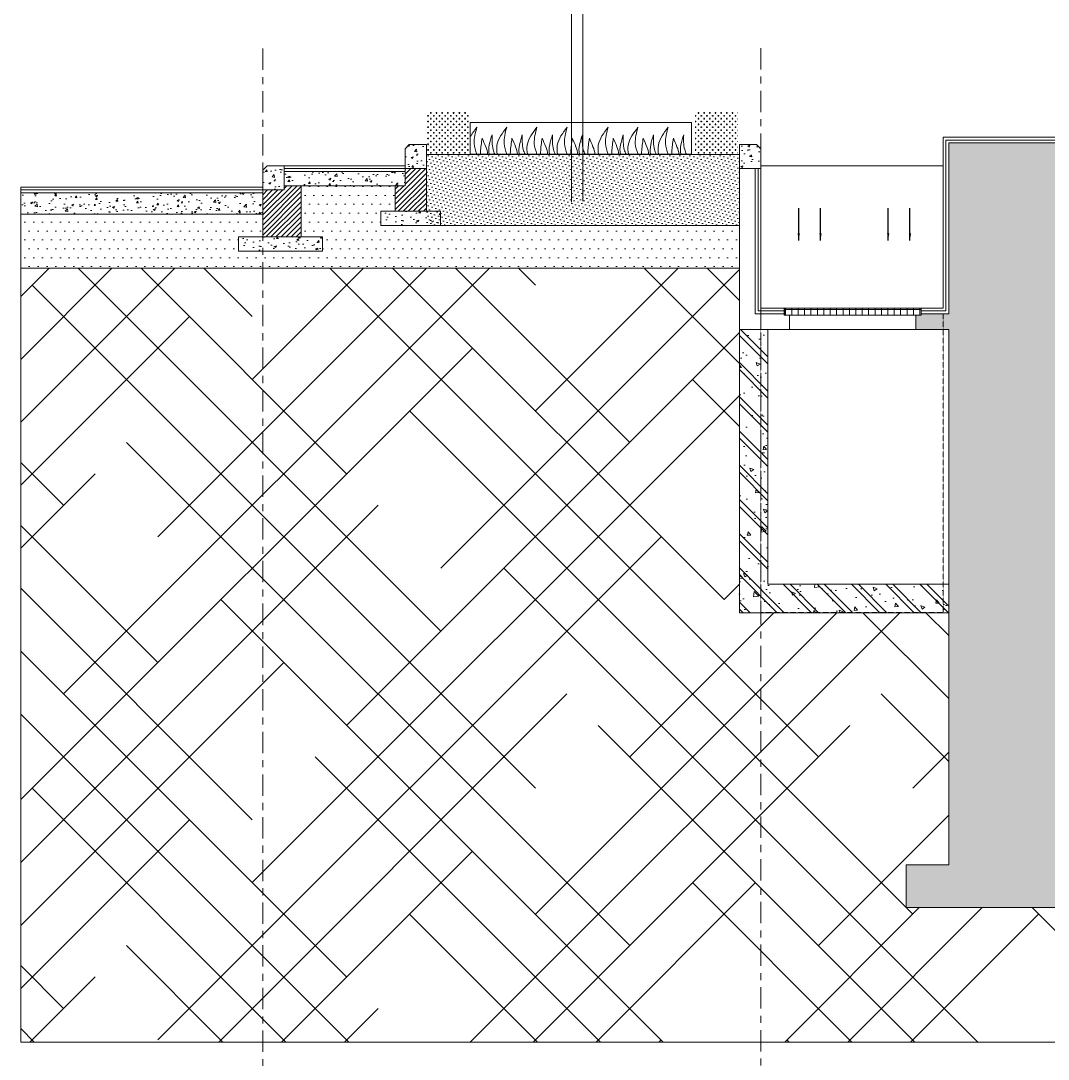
# Model space of a CAD drawing. Header units: millimetres. Extents: x 930469 to 1523124, y -120375 to 411163.
# Drawn here: x 1490785 to 1498004, y -13992 to -6695 of the extents above; entities that cross this region are included whole.
import ezdxf
from ezdxf.xclip import XClip

# ---------------------------------------------------------------- set-up
doc = ezdxf.new("R2010")
doc.units = ezdxf.units.MM
doc.set_wipeout_variables(frame=1)
doc.linetypes.add('CENTER', pattern=[3, 1.5, -0.5, 0.5, -0.5])
doc.linetypes.add('HIDDEN', pattern=[0.75, 0.5, -0.25])
doc.layers.get('0').update_dxf_attribs({"color": 8, "lineweight": 0})
for name, color, linetype, lineweight in [('$0$KT-Tuong', 8, 'Continuous', 0), ('$1$KT-Hatch', 8, 'Continuous', 0), ('0-2', 8, 'Continuous', 0), ('A-DETL-GENF-1', 8, 'Continuous', 0), ('A-DETL-THIN', 8, 'Continuous', 0), ('A-DIM', 8, 'Continuous', 0), ('A-FLOR-3', 8, 'Continuous', 0), ('A-HATCH', 8, 'Continuous', 0), ('A-NET KHUAT', 8, 'HIDDEN', 0), ('A-NET THAY', 8, 'Continuous', 0), ('A-TRUC', 8, 'CENTER', 0), ('A1-HATCH', 8, 'Continuous', 0), ('A1-KÝ HIỆU', 8, 'Continuous', 0), ('A_COT VACH', 8, 'Continuous', 0), ('A_hoan thien', 8, 'Continuous', 0), ('cay', 8, 'Continuous', 0), ('HACHT', 8, 'Continuous', 0), ('Hatch Via he', 8, 'Continuous', 0), ('hoan thien', 8, 'Continuous', 0), ('i_Cay xanh', 8, 'Continuous', 0), ('i_hatch', 8, 'Continuous', 0), ('N3-NOTE', 8, 'Continuous', 0), ('xr', 8, 'Continuous', 0)]:
    doc.layers.add(name, color=color, linetype=linetype, lineweight=lineweight)
doc.styles.add('uv-abc', font='uv-abc.shx', dxfattribs={"width": 0.85})
doc.dimstyles.new('CNC-Dim-100', dxfattribs={"dimscale": 0, "dimtxt": 250, "dimasz": 100, "dimexe": 1, "dimexo": 0, "dimgap": 50, "dimtad": 1, "dimdec": 0, "dimdsep": 46, "dimtxsty": 'uv-abc', "dimblk": 'ARCHTICK', "dimcen": 0.025, "dimdle": 100, "dimclrd": 1, "dimclre": 1, "dimclrt": 7, "dimadec": 0, "dimazin": 0, "dimtfac": 0.00072, "dimtdec": 0, "dimtix": 1, "dimtmove": 2, "dimatfit": 3, "dimfxl": 1, "dimtolj": 1, "dimarcsym": 0})
pattern_1 = [(0, (450761.453, 18476.955), (20, 20), [10, -30]), (90, (450766.453, 18471.955), (-20, 20), [10, -30])]

# ---------------------------------------------------------------- blocks, each defined once
blk = doc.blocks.new('co-cot-0860-01')
at = {"layer": 'xr', "ltscale": 10}
for points, knots in [([(166.4, 20), (163.1, 40.6), (158.7, 106.1), (201.2, 162.2), (230.5, 201)], [22.897425, 22.897425, 22.897425, 22.897425, 53.562226, 122.385185, 122.385185, 122.385185, 122.385185]), ([(230.5, 201), (220.5, 164.2), (203.6, 102.5), (221.3, 43.6), (230.8, 20)], [0, 0, 0, 0, 55.445229, 92.944784, 92.944784, 92.944784, 92.944784]), ([(332.2, 150.1), (331.1, 116.3), (329.7, 71), (345.6, 30.2), (350.3, 20)], [0, 0, 0, 0, 49.512922, 66.40933, 66.40933, 66.40933, 66.40933]), ([(366.1, 20), (362.8, 40.6), (358.4, 106.1), (400.9, 162.2), (430.2, 201)], [22.897425, 22.897425, 22.897425, 22.897425, 53.562226, 122.385185, 122.385185, 122.385185, 122.385185]), ([(430.2, 201), (420.2, 164.2), (403.3, 102.5), (421, 43.6), (430.5, 20)], [0, 0, 0, 0, 55.445229, 92.944784, 92.944784, 92.944784, 92.944784]), ([(534.2, 150.1), (533.1, 116.3), (531.7, 71), (547.6, 30.2), (552.3, 20)], [0, 0, 0, 0, 49.512922, 66.40933, 66.40933, 66.40933, 66.40933]), ([(568.1, 20), (564.8, 40.6), (560.4, 106.1), (602.9, 162.2), (632.2, 201)], [22.897425, 22.897425, 22.897425, 22.897425, 53.562226, 122.385185, 122.385185, 122.385185, 122.385185]), ([(632.2, 201), (622.2, 164.2), (605.3, 102.5), (623, 43.6), (632.5, 20)], [0, 0, 0, 0, 55.445229, 92.944784, 92.944784, 92.944784, 92.944784]), ([(728.5, 20), (725.2, 40.6), (720.8, 106.1), (763.3, 162.2), (792.6, 201)], [22.897425, 22.897425, 22.897425, 22.897425, 53.562226, 122.385185, 122.385185, 122.385185, 122.385185]), ([(792.6, 201), (782.6, 164.2), (765.7, 102.5), (783.4, 43.6), (792.9, 20)], [0, 0, 0, 0, 55.445229, 92.944784, 92.944784, 92.944784, 92.944784]), ([(894.3, 150.1), (893.2, 116.3), (891.8, 71), (907.7, 30.2), (912.4, 20)], [0, 0, 0, 0, 49.512922, 66.40933, 66.40933, 66.40933, 66.40933]), ([(928.2, 20), (924.9, 40.6), (920.5, 106.1), (963, 162.2), (992.3, 201)], [22.897425, 22.897425, 22.897425, 22.897425, 53.562226, 122.385185, 122.385185, 122.385185, 122.385185]), ([(992.3, 201), (982.3, 164.2), (965.4, 102.5), (983.1, 43.6), (992.6, 20)], [0, 0, 0, 0, 55.445229, 92.944784, 92.944784, 92.944784, 92.944784]), ([(1096.3, 150.1), (1095.2, 116.3), (1093.8, 71), (1109.7, 30.2), (1114.4, 20)], [0, 0, 0, 0, 49.512922, 66.40933, 66.40933, 66.40933, 66.40933]), ([(1130.2, 20), (1126.9, 40.6), (1122.5, 106.1), (1165, 162.2), (1194.3, 201)], [22.897425, 22.897425, 22.897425, 22.897425, 53.562226, 122.385185, 122.385185, 122.385185, 122.385185]), ([(1194.3, 201), (1184.3, 164.2), (1167.4, 102.5), (1185.1, 43.6), (1194.6, 20)], [0, 0, 0, 0, 55.445229, 92.944784, 92.944784, 92.944784, 92.944784]), ([(1298.3, 150.1), (1297.2, 116.3), (1295.8, 71), (1311.7, 30.2), (1316.4, 20)], [0, 0, 0, 0, 49.512922, 66.40933, 66.40933, 66.40933, 66.40933]), ([(1332.2, 20), (1328.9, 40.6), (1324.5, 106.1), (1367, 162.2), (1396.4, 201)], [22.897425, 22.897425, 22.897425, 22.897425, 53.562226, 122.385185, 122.385185, 122.385185, 122.385185]), ([(1396.4, 201), (1386.3, 164.2), (1369.4, 102.5), (1387.2, 43.6), (1396.6, 20)], [0, 0, 0, 0, 55.445229, 92.944784, 92.944784, 92.944784, 92.944784]), ([(1498, 150.1), (1496.9, 116.3), (1495.5, 71), (1511.4, 30.2), (1516.1, 20)], [0, 0, 0, 0, 49.512922, 66.40933, 66.40933, 66.40933, 66.40933]), ([(1606.5, 20), (1603.3, 40.6), (1598.9, 106.1), (1641.3, 162.2), (1670.7, 201)], [22.897425, 22.897425, 22.897425, 22.897425, 53.562226, 122.385185, 122.385185, 122.385185, 122.385185]), ([(1670.7, 201), (1660.6, 164.2), (1643.8, 102.5), (1661.5, 43.6), (1671, 20)], [0, 0, 0, 0, 55.445229, 92.944784, 92.944784, 92.944784, 92.944784]), ([(1772.4, 150.1), (1771.3, 116.3), (1769.9, 71), (1785.8, 30.2), (1790.5, 20)], [0, 0, 0, 0, 49.512922, 66.40933, 66.40933, 66.40933, 66.40933]), ([(1806.2, 20), (1803, 40.6), (1798.6, 106.1), (1841, 162.2), (1870.4, 201)], [22.897425, 22.897425, 22.897425, 22.897425, 53.562226, 122.385185, 122.385185, 122.385185, 122.385185]), ([(1870.4, 201), (1860.3, 164.2), (1843.5, 102.5), (1861.2, 43.6), (1870.7, 20)], [0, 0, 0, 0, 55.445229, 92.944784, 92.944784, 92.944784, 92.944784]), ([(1974.4, 150.1), (1973.3, 116.3), (1971.9, 71), (1987.8, 30.2), (1992.5, 20)], [0, 0, 0, 0, 49.512922, 66.40933, 66.40933, 66.40933, 66.40933]), ([(2008.2, 20), (2005, 40.6), (2000.6, 106.1), (2043, 162.2), (2072.4, 201)], [22.897425, 22.897425, 22.897425, 22.897425, 53.562226, 122.385185, 122.385185, 122.385185, 122.385185]), ([(2072.4, 201), (2062.3, 164.2), (2045.5, 102.5), (2063.2, 43.6), (2072.7, 20)], [0, 0, 0, 0, 55.445229, 92.944784, 92.944784, 92.944784, 92.944784]), ([(2176.4, 150.1), (2175.3, 116.3), (2173.9, 71), (2189.8, 30.2), (2194.5, 20)], [0, 0, 0, 0, 49.512922, 66.40933, 66.40933, 66.40933, 66.40933]), ([(2210.2, 20), (2207, 40.6), (2202.6, 106.1), (2245, 162.2), (2274.4, 201)], [22.897425, 22.897425, 22.897425, 22.897425, 53.562226, 122.385185, 122.385185, 122.385185, 122.385185]), ([(2274.4, 201), (2264.4, 164.2), (2247.5, 102.5), (2265.2, 43.6), (2274.7, 20)], [0, 0, 0, 0, 55.445229, 92.944784, 92.944784, 92.944784, 92.944784]), ([(2376.1, 150.1), (2375, 116.3), (2373.6, 71), (2389.5, 30.2), (2394.2, 20)], [0, 0, 0, 0, 49.512922, 66.40933, 66.40933, 66.40933, 66.40933]), ([(2484.6, 20), (2481.3, 40.6), (2476.9, 106.1), (2519.4, 162.2), (2548.8, 201)], [22.897425, 22.897425, 22.897425, 22.897425, 53.562226, 122.385185, 122.385185, 122.385185, 122.385185]), ([(2548.8, 201), (2538.7, 164.2), (2521.8, 102.5), (2539.6, 43.6), (2549, 20)], [0, 0, 0, 0, 55.445229, 92.944784, 92.944784, 92.944784, 92.944784]), ([(2650.4, 150.1), (2649.3, 116.3), (2647.9, 71), (2663.8, 30.2), (2668.5, 20)], [0, 0, 0, 0, 49.512922, 66.40933, 66.40933, 66.40933, 66.40933]), ([(2684.3, 20), (2681, 40.6), (2676.6, 106.1), (2719.1, 162.2), (2748.5, 201)], [22.897425, 22.897425, 22.897425, 22.897425, 53.562226, 122.385185, 122.385185, 122.385185, 122.385185]), ([(2748.5, 201), (2738.4, 164.2), (2721.5, 102.5), (2739.3, 43.6), (2748.7, 20)], [0, 0, 0, 0, 55.445229, 92.944784, 92.944784, 92.944784, 92.944784]), ([(2852.4, 150.1), (2851.3, 116.3), (2849.9, 71), (2865.8, 30.2), (2870.5, 20)], [0, 0, 0, 0, 49.512922, 66.40933, 66.40933, 66.40933, 66.40933]), ([(2886.3, 20), (2883, 40.6), (2878.6, 106.1), (2921.1, 162.2), (2950.5, 201)], [22.897425, 22.897425, 22.897425, 22.897425, 53.562226, 122.385185, 122.385185, 122.385185, 122.385185]), ([(2950.5, 201), (2940.4, 164.2), (2923.6, 102.5), (2941.3, 43.6), (2950.7, 20)], [0, 0, 0, 0, 55.445229, 92.944784, 92.944784, 92.944784, 92.944784]), ([(3054.4, 150.1), (3053.4, 116.3), (3051.9, 71), (3067.8, 30.2), (3072.5, 20)], [0, 0, 0, 0, 49.512922, 66.40933, 66.40933, 66.40933, 66.40933]), ([(3187.7, 150.1), (3186.6, 116.3), (3185.2, 71), (3201.1, 30.2), (3205.8, 20)], [0, 0, 0, 0, 49.512922, 66.40933, 66.40933, 66.40933, 66.40933]), ([(3221.5, 20), (3218.3, 40.6), (3213.9, 106.1), (3256.3, 162.2), (3285.7, 201)], [22.897425, 22.897425, 22.897425, 22.897425, 53.562226, 122.385185, 122.385185, 122.385185, 122.385185]), ([(3285.7, 201), (3275.7, 164.2), (3258.8, 102.5), (3276.5, 43.6), (3286, 20)], [0, 0, 0, 0, 55.445229, 92.944784, 92.944784, 92.944784, 92.944784]), ([(3389.7, 150.1), (3388.6, 116.3), (3387.2, 71), (3403.1, 30.2), (3407.8, 20)], [0, 0, 0, 0, 49.512922, 66.40933, 66.40933, 66.40933, 66.40933]), ([(3434.4, 20), (3431.2, 40.6), (3426.8, 106.1), (3469.2, 162.2), (3498.6, 201)], [22.897425, 22.897425, 22.897425, 22.897425, 53.562226, 122.385185, 122.385185, 122.385185, 122.385185]), ([(3498.6, 201), (3488.5, 164.2), (3471.7, 102.5), (3489.4, 43.6), (3498.9, 20)], [0, 0, 0, 0, 55.445229, 92.944784, 92.944784, 92.944784, 92.944784]), ([(3602.5, 150.1), (3601.5, 116.3), (3600, 71), (3615.9, 30.2), (3620.7, 20)], [0, 0, 0, 0, 49.512922, 66.40933, 66.40933, 66.40933, 66.40933]), ([(3636.4, 20), (3633.2, 40.6), (3628.8, 106.1), (3671.2, 162.2), (3700.6, 201)], [22.897425, 22.897425, 22.897425, 22.897425, 53.562226, 122.385185, 122.385185, 122.385185, 122.385185]), ([(3700.6, 201), (3690.5, 164.2), (3673.7, 102.5), (3691.4, 43.6), (3700.9, 20)], [0, 0, 0, 0, 55.445229, 92.944784, 92.944784, 92.944784, 92.944784]), ([(3796.8, 20), (3793.6, 40.6), (3789.2, 106.1), (3831.6, 162.2), (3861, 201)], [22.897425, 22.897425, 22.897425, 22.897425, 53.562226, 122.385185, 122.385185, 122.385185, 122.385185]), ([(3861, 201), (3850.9, 164.2), (3834.1, 102.5), (3851.8, 43.6), (3861.3, 20)], [0, 0, 0, 0, 55.445229, 92.944784, 92.944784, 92.944784, 92.944784]), ([(3962.6, 150.1), (3961.6, 116.3), (3960.1, 71), (3976, 30.2), (3980.8, 20)], [0, 0, 0, 0, 49.512922, 66.40933, 66.40933, 66.40933, 66.40933]), ([(3996.5, 20), (3993.3, 40.6), (3988.9, 106.1), (4031.3, 162.2), (4060.7, 201)], [22.897425, 22.897425, 22.897425, 22.897425, 53.562226, 122.385185, 122.385185, 122.385185, 122.385185]), ([(4060.7, 201), (4050.6, 164.2), (4033.8, 102.5), (4051.5, 43.6), (4061, 20)], [0, 0, 0, 0, 55.445229, 92.944784, 92.944784, 92.944784, 92.944784]), ([(4164.6, 150.1), (4163.6, 116.3), (4162.2, 71), (4178, 30.2), (4182.8, 20)], [0, 0, 0, 0, 49.512922, 66.40933, 66.40933, 66.40933, 66.40933]), ([(4198.5, 20), (4195.3, 40.6), (4190.9, 106.1), (4233.3, 162.2), (4262.7, 201)], [22.897425, 22.897425, 22.897425, 22.897425, 53.562226, 122.385185, 122.385185, 122.385185, 122.385185]), ([(4262.7, 201), (4252.6, 164.2), (4235.8, 102.5), (4253.5, 43.6), (4263, 20)], [0, 0, 0, 0, 55.445229, 92.944784, 92.944784, 92.944784, 92.944784]), ([(4366.7, 150.1), (4365.6, 116.3), (4364.2, 71), (4380.1, 30.2), (4384.8, 20)], [0, 0, 0, 0, 49.512922, 66.40933, 66.40933, 66.40933, 66.40933]), ([(4400.5, 20), (4397.3, 40.6), (4392.9, 106.1), (4435.3, 162.2), (4464.7, 201)], [22.897425, 22.897425, 22.897425, 22.897425, 53.562226, 122.385185, 122.385185, 122.385185, 122.385185]), ([(4464.7, 201), (4454.7, 164.2), (4437.8, 102.5), (4455.5, 43.6), (4465, 20)], [0, 0, 0, 0, 55.445229, 92.944784, 92.944784, 92.944784, 92.944784]), ([(4566.4, 150.1), (4565.3, 116.3), (4563.9, 71), (4579.8, 30.2), (4584.5, 20)], [0, 0, 0, 0, 49.512922, 66.40933, 66.40933, 66.40933, 66.40933]), ([(21.6, 20), (21.8, 24.9), (23.4, 60.7), (28.4, 96.2), (32.8, 126.9)], [24.991807, 24.991807, 24.991807, 24.991807, 32.330722, 78.750219, 78.750219, 78.750219, 78.750219]), ([(32.8, 126.9), (41.2, 108.6), (56.7, 75.1), (69.4, 36.4), (69.6, 20)], [0, 0, 0, 0, 30.793887, 56.326002, 56.326002, 56.326002, 56.326002]), ([(93.5, 20), (93.7, 24.9), (95.3, 60.7), (100.3, 96.2), (104.7, 126.9)], [24.991807, 24.991807, 24.991807, 24.991807, 32.330722, 78.750219, 78.750219, 78.750219, 78.750219]), ([(104.7, 126.9), (113.1, 108.6), (128.6, 75.1), (141.3, 36.4), (141.5, 20)], [0, 0, 0, 0, 30.793887, 56.326002, 56.326002, 56.326002, 56.326002]), ([(253.9, 20), (254.1, 24.9), (255.7, 60.7), (260.7, 96.2), (265.1, 126.9)], [24.991807, 24.991807, 24.991807, 24.991807, 32.330722, 78.750219, 78.750219, 78.750219, 78.750219]), ([(265.1, 126.9), (273.5, 108.6), (288.9, 75.1), (301.7, 36.4), (301.9, 20)], [0, 0, 0, 0, 30.793887, 56.326002, 56.326002, 56.326002, 56.326002]), ([(453.6, 20), (453.8, 24.9), (455.4, 60.7), (460.4, 96.2), (464.8, 126.9)], [24.991807, 24.991807, 24.991807, 24.991807, 32.330722, 78.750219, 78.750219, 78.750219, 78.750219]), ([(464.8, 126.9), (473.2, 108.6), (488.7, 75.1), (501.4, 36.4), (501.6, 20)], [0, 0, 0, 0, 30.793887, 56.326002, 56.326002, 56.326002, 56.326002]), ([(655.6, 20), (655.8, 24.9), (657.4, 60.7), (662.4, 96.2), (666.8, 126.9)], [24.991807, 24.991807, 24.991807, 24.991807, 32.330722, 78.750219, 78.750219, 78.750219, 78.750219]), ([(666.8, 126.9), (675.2, 108.6), (690.7, 75.1), (703.4, 36.4), (703.6, 20)], [0, 0, 0, 0, 30.793887, 56.326002, 56.326002, 56.326002, 56.326002]), ([(816, 20), (816.2, 24.9), (817.8, 60.7), (822.8, 96.2), (827.2, 126.9)], [24.991807, 24.991807, 24.991807, 24.991807, 32.330722, 78.750219, 78.750219, 78.750219, 78.750219]), ([(827.2, 126.9), (835.6, 108.6), (851.1, 75.1), (863.8, 36.4), (864, 20)], [0, 0, 0, 0, 30.793887, 56.326002, 56.326002, 56.326002, 56.326002]), ([(1015.7, 20), (1015.9, 24.9), (1017.5, 60.7), (1022.5, 96.2), (1026.9, 126.9)], [24.991807, 24.991807, 24.991807, 24.991807, 32.330722, 78.750219, 78.750219, 78.750219, 78.750219]), ([(1026.9, 126.9), (1035.3, 108.6), (1050.8, 75.1), (1063.5, 36.4), (1063.7, 20)], [0, 0, 0, 0, 30.793887, 56.326002, 56.326002, 56.326002, 56.326002]), ([(1217.7, 20), (1217.9, 24.9), (1219.5, 60.7), (1224.5, 96.2), (1228.9, 126.9)], [24.991807, 24.991807, 24.991807, 24.991807, 32.330722, 78.750219, 78.750219, 78.750219, 78.750219]), ([(1228.9, 126.9), (1237.3, 108.6), (1252.8, 75.1), (1265.5, 36.4), (1265.7, 20)], [0, 0, 0, 0, 30.793887, 56.326002, 56.326002, 56.326002, 56.326002]), ([(1419.7, 20), (1419.9, 24.9), (1421.5, 60.7), (1426.5, 96.2), (1430.9, 126.9)], [24.991807, 24.991807, 24.991807, 24.991807, 32.330722, 78.750219, 78.750219, 78.750219, 78.750219]), ([(1430.9, 126.9), (1439.3, 108.6), (1454.8, 75.1), (1467.5, 36.4), (1467.7, 20)], [0, 0, 0, 0, 30.793887, 56.326002, 56.326002, 56.326002, 56.326002]), ([(1533.7, 20), (1533.9, 24.9), (1535.5, 60.7), (1540.5, 96.2), (1544.8, 126.9)], [24.991807, 24.991807, 24.991807, 24.991807, 32.330722, 78.750219, 78.750219, 78.750219, 78.750219]), ([(1544.8, 126.9), (1553.3, 108.6), (1568.7, 75.1), (1581.4, 36.4), (1581.6, 20)], [0, 0, 0, 0, 30.793887, 56.326002, 56.326002, 56.326002, 56.326002]), ([(1694.1, 20), (1694.3, 24.9), (1695.9, 60.7), (1700.9, 96.2), (1705.2, 126.9)], [24.991807, 24.991807, 24.991807, 24.991807, 32.330722, 78.750219, 78.750219, 78.750219, 78.750219]), ([(1705.2, 126.9), (1713.7, 108.6), (1729.1, 75.1), (1741.8, 36.4), (1742, 20)], [0, 0, 0, 0, 30.793887, 56.326002, 56.326002, 56.326002, 56.326002]), ([(1893.8, 20), (1894, 24.9), (1895.6, 60.7), (1900.6, 96.2), (1904.9, 126.9)], [24.991807, 24.991807, 24.991807, 24.991807, 32.330722, 78.750219, 78.750219, 78.750219, 78.750219]), ([(1904.9, 126.9), (1913.4, 108.6), (1928.8, 75.1), (1941.5, 36.4), (1941.8, 20)], [0, 0, 0, 0, 30.793887, 56.326002, 56.326002, 56.326002, 56.326002]), ([(2095.8, 20), (2096, 24.9), (2097.6, 60.7), (2102.6, 96.2), (2106.9, 126.9)], [24.991807, 24.991807, 24.991807, 24.991807, 32.330722, 78.750219, 78.750219, 78.750219, 78.750219]), ([(2106.9, 126.9), (2115.4, 108.6), (2130.8, 75.1), (2143.5, 36.4), (2143.8, 20)], [0, 0, 0, 0, 30.793887, 56.326002, 56.326002, 56.326002, 56.326002]), ([(2297.8, 20), (2298, 24.9), (2299.6, 60.7), (2304.6, 96.2), (2308.9, 126.9)], [24.991807, 24.991807, 24.991807, 24.991807, 32.330722, 78.750219, 78.750219, 78.750219, 78.750219]), ([(2308.9, 126.9), (2317.4, 108.6), (2332.8, 75.1), (2345.6, 36.4), (2345.8, 20)], [0, 0, 0, 0, 30.793887, 56.326002, 56.326002, 56.326002, 56.326002]), ([(2411.7, 20), (2411.9, 24.9), (2413.5, 60.7), (2418.5, 96.2), (2422.9, 126.9)], [24.991807, 24.991807, 24.991807, 24.991807, 32.330722, 78.750219, 78.750219, 78.750219, 78.750219]), ([(2422.9, 126.9), (2431.3, 108.6), (2446.8, 75.1), (2459.5, 36.4), (2459.7, 20)], [0, 0, 0, 0, 30.793887, 56.326002, 56.326002, 56.326002, 56.326002]), ([(2572.1, 20), (2572.3, 24.9), (2573.9, 60.7), (2578.9, 96.2), (2583.3, 126.9)], [24.991807, 24.991807, 24.991807, 24.991807, 32.330722, 78.750219, 78.750219, 78.750219, 78.750219]), ([(2583.3, 126.9), (2591.7, 108.6), (2607.2, 75.1), (2619.9, 36.4), (2620.1, 20)], [0, 0, 0, 0, 30.793887, 56.326002, 56.326002, 56.326002, 56.326002]), ([(2771.9, 20), (2772, 24.9), (2773.6, 60.7), (2778.7, 96.2), (2783, 126.9)], [24.991807, 24.991807, 24.991807, 24.991807, 32.330722, 78.750219, 78.750219, 78.750219, 78.750219]), ([(2783, 126.9), (2791.4, 108.6), (2806.9, 75.1), (2819.6, 36.4), (2819.8, 20)], [0, 0, 0, 0, 30.793887, 56.326002, 56.326002, 56.326002, 56.326002]), ([(2973.9, 20), (2974, 24.9), (2975.6, 60.7), (2980.7, 96.2), (2985, 126.9)], [24.991807, 24.991807, 24.991807, 24.991807, 32.330722, 78.750219, 78.750219, 78.750219, 78.750219]), ([(2985, 126.9), (2993.4, 108.6), (3008.9, 75.1), (3021.6, 36.4), (3021.8, 20)], [0, 0, 0, 0, 30.793887, 56.326002, 56.326002, 56.326002, 56.326002]), ([(3107.1, 20), (3107.3, 24.9), (3108.9, 60.7), (3113.9, 96.2), (3118.2, 126.9)], [24.991807, 24.991807, 24.991807, 24.991807, 32.330722, 78.750219, 78.750219, 78.750219, 78.750219]), ([(3118.2, 126.9), (3126.7, 108.6), (3142.1, 75.1), (3154.9, 36.4), (3155.1, 20)], [0, 0, 0, 0, 30.793887, 56.326002, 56.326002, 56.326002, 56.326002]), ([(3309.1, 20), (3309.3, 24.9), (3310.9, 60.7), (3315.9, 96.2), (3320.2, 126.9)], [24.991807, 24.991807, 24.991807, 24.991807, 32.330722, 78.750219, 78.750219, 78.750219, 78.750219]), ([(3320.2, 126.9), (3328.7, 108.6), (3344.1, 75.1), (3356.9, 36.4), (3357.1, 20)], [0, 0, 0, 0, 30.793887, 56.326002, 56.326002, 56.326002, 56.326002]), ([(3522, 20), (3522.1, 24.9), (3523.7, 60.7), (3528.8, 96.2), (3533.1, 126.9)], [24.991807, 24.991807, 24.991807, 24.991807, 32.330722, 78.750219, 78.750219, 78.750219, 78.750219]), ([(3533.1, 126.9), (3541.6, 108.6), (3557, 75.1), (3569.7, 36.4), (3569.9, 20)], [0, 0, 0, 0, 30.793887, 56.326002, 56.326002, 56.326002, 56.326002]), ([(3724, 20), (3724.2, 24.9), (3725.7, 60.7), (3730.8, 96.2), (3735.1, 126.9)], [24.991807, 24.991807, 24.991807, 24.991807, 32.330722, 78.750219, 78.750219, 78.750219, 78.750219]), ([(3735.1, 126.9), (3743.6, 108.6), (3759, 75.1), (3771.7, 36.4), (3771.9, 20)], [0, 0, 0, 0, 30.793887, 56.326002, 56.326002, 56.326002, 56.326002]), ([(3884.4, 20), (3884.5, 24.9), (3886.1, 60.7), (3891.2, 96.2), (3895.5, 126.9)], [24.991807, 24.991807, 24.991807, 24.991807, 32.330722, 78.750219, 78.750219, 78.750219, 78.750219]), ([(3895.5, 126.9), (3904, 108.6), (3919.4, 75.1), (3932.1, 36.4), (3932.3, 20)], [0, 0, 0, 0, 30.793887, 56.326002, 56.326002, 56.326002, 56.326002]), ([(4084.1, 20), (4084.3, 24.9), (4085.9, 60.7), (4090.9, 96.2), (4095.2, 126.9)], [24.991807, 24.991807, 24.991807, 24.991807, 32.330722, 78.750219, 78.750219, 78.750219, 78.750219]), ([(4095.2, 126.9), (4103.7, 108.6), (4119.1, 75.1), (4131.8, 36.4), (4132, 20)], [0, 0, 0, 0, 30.793887, 56.326002, 56.326002, 56.326002, 56.326002]), ([(4286.1, 20), (4286.3, 24.9), (4287.9, 60.7), (4292.9, 96.2), (4297.2, 126.9)], [24.991807, 24.991807, 24.991807, 24.991807, 32.330722, 78.750219, 78.750219, 78.750219, 78.750219]), ([(4297.2, 126.9), (4305.7, 108.6), (4321.1, 75.1), (4333.8, 36.4), (4334, 20)], [0, 0, 0, 0, 30.793887, 56.326002, 56.326002, 56.326002, 56.326002]), ([(4488.1, 20), (4488.3, 24.9), (4489.9, 60.7), (4494.9, 96.2), (4499.2, 126.9)], [24.991807, 24.991807, 24.991807, 24.991807, 32.330722, 78.750219, 78.750219, 78.750219, 78.750219]), ([(4499.2, 126.9), (4507.7, 108.6), (4523.1, 75.1), (4535.9, 36.4), (4536.1, 20)], [0, 0, 0, 0, 30.793887, 56.326002, 56.326002, 56.326002, 56.326002]), ([(4602, 20), (4602.2, 24.9), (4603.8, 60.7), (4608.8, 96.2), (4613.2, 126.9)], [24.991807, 24.991807, 24.991807, 24.991807, 32.330722, 78.750219, 78.750219, 78.750219, 78.750219]), ([(4613.2, 126.9), (4621.6, 108.6), (4637.1, 75.1), (4649.8, 36.4), (4650, 20)], [0, 0, 0, 0, 30.793887, 56.326002, 56.326002, 56.326002, 56.326002])]:
    blk.add_open_spline(points, degree=3, knots=knots, dxfattribs=at)
for points in [[(312.4, 20), (303.4, 59.6), (317.8, 104.8), (332.2, 150.1)], [(514.4, 20), (505.4, 59.6), (519.8, 104.8), (534.2, 150.1)], [(874.5, 20), (865.5, 59.6), (879.9, 104.8), (894.3, 150.1)], [(1076.5, 20), (1067.5, 59.6), (1081.9, 104.8), (1096.3, 150.1)], [(1278.5, 20), (1269.5, 59.6), (1283.9, 104.8), (1298.3, 150.1)], [(1478.2, 20), (1469.2, 59.6), (1483.6, 104.8), (1498, 150.1)], [(1752.5, 20), (1743.5, 59.6), (1757.9, 104.8), (1772.4, 150.1)], [(1954.5, 20), (1945.5, 59.6), (1959.9, 104.8), (1974.4, 150.1)], [(2156.5, 20), (2147.6, 59.6), (2162, 104.8), (2176.4, 150.1)], [(2356.3, 20), (2347.3, 59.6), (2361.7, 104.8), (2376.1, 150.1)], [(2630.6, 20), (2621.6, 59.6), (2636, 104.8), (2650.4, 150.1)], [(2832.6, 20), (2823.6, 59.6), (2838, 104.8), (2852.4, 150.1)], [(3034.6, 20), (3025.6, 59.6), (3040, 104.8), (3054.4, 150.1)], [(3167.8, 20), (3158.9, 59.6), (3173.3, 104.8), (3187.7, 150.1)], [(3369.9, 20), (3360.9, 59.6), (3375.3, 104.8), (3389.7, 150.1)], [(3582.7, 20), (3573.7, 59.6), (3588.1, 104.8), (3602.5, 150.1)], [(3942.8, 20), (3933.8, 59.6), (3948.2, 104.8), (3962.6, 150.1)], [(4144.8, 20), (4135.8, 59.6), (4150.2, 104.8), (4164.6, 150.1)], [(4346.8, 20), (4337.8, 59.6), (4352.3, 104.8), (4366.7, 150.1)], [(4546.5, 20), (4537.6, 59.6), (4552, 104.8), (4566.4, 150.1)]]:
    blk.add_open_spline(points, degree=3, dxfattribs=at)
blk = doc.blocks.new('_ArchTick')
at = {"const_width": 0.15}
blk.add_lwpolyline([(-0.5, -0.5), (0.5, 0.5)], dxfattribs=at)
blk = doc.blocks.new('A$C0a6b0b95')
at = {"layer": 'A-DETL-GENF-1'}
h = blk.add_hatch(dxfattribs=at)
h.set_pattern_fill('FP_8', color=256, style=0, pattern_type=2)
h.set_pattern_definition([(0, (1214732.756, -170678.607), (0, 45), []), (90, (1214732.756, -170678.607), (-45, 3e-15), [])])
h.paths.add_polyline_path([(1287.3, 2140.2), (1287.3, 2090.2), (324.6, 2090.2), (324.6, 2140.2)])
at = {"layer": 'A-HATCH', "ltscale": 3}
h = blk.add_hatch(dxfattribs=at)
h.set_pattern_fill('CHAU-01', color=256, scale=40, pattern_type=2)
h.set_pattern_definition([(50, (-1135534.3, -28222.4), (286.904073, -25.100854), [30, -330]), (355, (-1135534.3, -28222.4), (-55.50053, 300.87685), [24, -264]), (100.4514, (-1135510.4, -28224.5), (231.40375, 275.77582), [25.496076, -280.456845]), (46.1842, (-1135534.3, -28142.4), (426.89642, -66.20761), [45, -495]), (96.6356, (-1135498.72, -28147.9), (373.86508, 389.64715), [38.24412, -420.6852]), (351.1842, (-1135534.3, -28142.4), (373.86478, 389.64744), [36, -396]), (21, (-1135494.3, -28162.4), (238.76282, -161.047556), [30, -330]), (326, (-1135494.3, -28162.4), (97.32613, 290.06002), [24, -264]), (71.4514, (-1135474.4, -28175.82), (336.08905, 129.0122), [25.496076, -280.456845]), (37.5, (-1135534.3, -28222.4), (4.863942, 133.1575415), [0, -260.8, 0, -268, 0, -265]), (7.5, (-1135534.3, -28222.4), (105.227815, 157.764685), [0, -152.8, 0, -254.8, 0, -101]), (327.5, (-1135623.5, -28222.4), (213.528974, -9.021949), [0, -100, 0, -312, 0, -414]), (317.5, (-1135663.5, -28222.4), (233.274468, 40.041993), [0, -130, 0, -207.2, 0, -294]), (45, (-1135534.3, -28222.4), (-120.208153, 120.208153), []), (45, (-1135534.3, -28173.4), (-120.208153, 120.208153), [])])
h.paths.add_polyline_path([(130, 115.6), (130, 200), (1400, 200), (1400, 1990.2), (1399.7, 1990.2), (1449.8, 1990.2), (1600, 1990.2), (1600, 0), (130, 0)])
at = {"layer": '0-2'}
blk.add_line((1282.3, 2090.2), (1282.3, 2140.2), dxfattribs=at)
at = {"layer": 'A-DETL-THIN'}
for p, q in [((1287.3, 2140.2), (324.6, 2140.2)), ((324.6, 2140.2), (324.6, 2090.2)), ((1287.3, 2140.2), (1287.3, 2090.2)), ((324.6, 2090.2), (1287.3, 2090.2))]:
    blk.add_line(p, q, dxfattribs=at)
at = {"layer": 'A-FLOR-3'}
blk.add_line((379.6, 2135.2), (379.6, 2135.2), dxfattribs=at)
at = {"layer": 'N3-NOTE'}
blk.add_lwpolyline([(130, 115.6), (130, 200), (1400, 200), (1400, 1990.2), (1399.7, 1990.2), (1449.8, 1990.2), (1600, 1990.2), (1600, 0), (130, 0), (130, 115.6)], dxfattribs=at)

msp = doc.modelspace()

# ---------------------------------------------------------------- hatches: boundary and pattern name
at = {"layer": '$1$KT-Hatch', "ltscale": 3}
h = msp.add_hatch(dxfattribs=at)
h.set_pattern_fill('HOUND', color=256, scale=5000, angle=45)
h.set_pattern_definition([(45, (382032.3, -39047.4), (662.91261, 1104.854346), [5000, -2500]), (135, (382032.3, -39047.4), (662.91261, -1104.854346), [5000, -2500])])
h.paths.add_polyline_path([(1490785.1, -8433.8), (1495835.1, -8433.8), (1495835.1, -10854.1), (1497305.1, -10854.1), (1497305.1, -12626.1), (1497005.1, -12626.1), (1497005.1, -12926.1), (1498595.1, -12926.1), (1498595.1, -12626.1), (1498225.1, -12626.1), (1498225.1, -12313.8), (1506245.1, -12313.8), (1506245.1, -12626.1), (1505875.1, -12626.1), (1505875.1, -12926.1), (1507465.1, -12926.1), (1507465.1, -12626.1), (1507165.1, -12626.1), (1507165.1, -10854.1), (1508635.1, -10854.1), (1508635.1, -8433.8), (1511985.1, -8433.8), (1511985.1, -13871), (1490785.1, -13871)])
at = {"layer": 'A-HATCH', "ltscale": 3}
h = msp.add_hatch(dxfattribs=at)
h.set_pattern_fill('CHAU-01', color=256, scale=40, pattern_type=2)
h.set_pattern_definition([(50, (382032.3, -39047.4), (286.904073, -25.100854), [30, -330]), (355, (382032.3, -39047.4), (-55.50053, 300.87685), [24, -264]), (100.4514, (382056.2, -39049.5), (231.40375, 275.77582), [25.496076, -280.456845]), (46.1842, (382032.3, -38967.4), (426.89642, -66.20761), [45, -495]), (96.6356, (382067.87, -38972.9), (373.86508, 389.64715), [38.24412, -420.6852]), (351.1842, (382032.3, -38967.4), (373.86478, 389.64744), [36, -396]), (21, (382072.3, -38987.4), (238.76282, -161.047556), [30, -330]), (326, (382072.3, -38987.4), (97.32613, 290.06002), [24, -264]), (71.4514, (382092.2, -39000.82), (336.08905, 129.0122), [25.496076, -280.456845]), (37.5, (382032.3, -39047.4), (4.863942, 133.157542), [0, -260.8, 0, -268, 0, -265]), (7.5, (382032.3, -39047.4), (105.227815, 157.764685), [0, -152.8, 0, -254.8, 0, -101]), (327.5, (381943.1, -39047.4), (213.528974, -9.021949), [0, -100, 0, -312, 0, -414]), (317.5, (381903.1, -39047.4), (233.274468, 40.041993), [0, -130, 0, -207.2, 0, -294]), (45, (382032.3, -39047.4), (-120.208153, 120.208153), []), (45, (382032.3, -38998.4), (-120.208153, 120.208153), [])])
h.paths.add_polyline_path([(1498225.1, -12013.8), (1506245.1, -12013.8), (1506245.1, -12626.1), (1505875.1, -12626.1), (1505875.1, -12926.1), (1506245.1, -12926.1), (1507465.1, -12926.1), (1507465.1, -12626.1), (1507165.1, -12626.1), (1507165.1, -8863.8), (1507359.7, -8863.8), (1507359.7, -8753.8), (1507165.1, -8753.8), (1507165.1, -7553.8), (1506035.1, -7553.8), (1506035.1, -7633.8), (1506245.1, -7633.8), (1506245.1, -11513.8), (1503785.1, -11513.8), (1503785.1, -11813.8), (1503195.1, -11813.8), (1503355.1, -11513.8), (1503355.1, -11388.8), (1501115.1, -11388.8), (1501115.1, -11513.8), (1501275.1, -11813.8), (1500685.1, -11813.8), (1500685.1, -11513.8), (1498225.1, -11513.8), (1498225.1, -7633.8), (1498415.1, -7633.8), (1498435.1, -7633.8), (1498435.1, -7553.8), (1497305.1, -7553.8), (1497305.1, -8753.8), (1497110.4, -8753.8), (1497110.4, -8763.8), (1497073.1, -8763.8), (1497073.1, -8863.8), (1497305.1, -8863.8), (1497305.1, -12626.1), (1497005.1, -12626.1), (1497005.1, -12926.1), (1498225.1, -12926.1), (1498595.1, -12926.1), (1498595.1, -12626.1), (1498225.1, -12626.1)])
at = {"layer": 'A1-HATCH', "ltscale": 3}
h = msp.add_hatch(dxfattribs=at)
h.set_pattern_fill('AR-CONC', color=256, scale=20)
h.set_pattern_definition([(50, (361246.35, -82291.67), (143.452037, -12.550427), [15, -165]), (355, (361246.35, -82291.67), (-27.750267, 150.438427), [12, -132]), (100.4514, (361258.31, -82292.72), (115.701876, 137.887908), [12.748038, -140.228422]), (46.1842, (361246.35, -82251.67), (213.44821, -33.103803), [22.5, -247.5]), (96.6356, (361264.14, -82254.43), (186.93254, 194.823574), [19.122058, -210.3426]), (351.1842, (361246.35, -82251.67), (186.93239, 194.82372), [18, -198]), (21, (361266.35, -82261.67), (119.38141, -80.523778), [15, -165]), (326, (361266.35, -82261.67), (48.663066, 145.030009), [12, -132]), (71.4514, (361276.3, -82268.38), (168.044526, 64.5061), [12.748038, -140.228422]), (37.5, (361246.355, -82291.67), (2.431971, 66.5787708), [0, -130.4, 0, -134, 0, -132.5]), (7.5, (361246.355, -82291.67), (52.6139075, 78.8823424), [0, -76.4, 0, -127.4, 0, -50.5]), (327.5, (361201.755, -82291.67), (106.7644872, -4.5109743), [0, -50, 0, -156, 0, -207]), (317.5, (361181.75, -82291.67), (116.637234, 20.0209965), [0, -65, 0, -103.6, 0, -147])])
h.paths.add_polyline_path([(1495985.1, -7733.8), (1495835.1, -7733.8), (1495835.1, -7563.8), (1495955.1, -7563.8), (1495985.1, -7593.8)])
h = msp.add_hatch(dxfattribs=at)
h.set_pattern_fill('AR-CONC', color=256, scale=20)
h.set_pattern_definition([(50, (360396.35, -82471.67), (143.452037, -12.550427), [15, -165]), (355, (360396.35, -82471.67), (-27.750267, 150.438427), [12, -132]), (100.4514, (360408.31, -82472.72), (115.701876, 137.887908), [12.748038, -140.228422]), (46.1842, (360396.35, -82431.67), (213.44821, -33.103803), [22.5, -247.5]), (96.6356, (360414.14, -82434.43), (186.93254, 194.823574), [19.122058, -210.3426]), (351.1842, (360396.35, -82431.67), (186.93239, 194.82372), [18, -198]), (21, (360416.35, -82441.67), (119.38141, -80.523778), [15, -165]), (326, (360416.35, -82441.67), (48.663066, 145.030009), [12, -132]), (71.4514, (360426.3, -82448.38), (168.044526, 64.5061), [12.748038, -140.228422]), (37.5, (360396.355, -82471.673), (2.431971, 66.5787708), [0, -130.4, 0, -134, 0, -132.5]), (7.5, (360396.355, -82471.67), (52.6139075, 78.8823424), [0, -76.4, 0, -127.4, 0, -50.5]), (327.5, (360351.755, -82471.673), (106.7644872, -4.5109743), [0, -50, 0, -156, 0, -207]), (317.5, (360331.75, -82471.67), (116.637234, 20.0209965), [0, -65, 0, -103.6, 0, -147])])
h.paths.add_polyline_path([(1492485.1, -7883.8), (1492635.1, -7883.8), (1492635.1, -7713.8), (1492515.1, -7713.8), (1492485.1, -7743.8)])
h = msp.add_hatch(dxfattribs=at)
h.set_pattern_fill('AR-CONC', color=256, scale=20)
h.set_pattern_definition([(50, (465926.52, -38425.32), (143.452037, -12.550427), [15, -165]), (355, (465926.52, -38425.32), (-27.750267, 150.438427), [12, -132]), (100.4514, (465938.48, -38426.36), (115.701876, 137.887908), [12.748038, -140.228422]), (46.1842, (465926.52, -38385.32), (213.44821, -33.103803), [22.5, -247.5]), (96.6356, (465944.3, -38388.07), (186.93254, 194.823574), [19.122058, -210.3426]), (351.1842, (465926.52, -38385.32), (186.93239, 194.82372), [18, -198]), (21, (465946.52, -38395.32), (119.38141, -80.523778), [15, -165]), (326, (465946.52, -38395.32), (48.663066, 145.03001), [12, -132]), (71.4514, (465956.47, -38402.03), (168.044526, 64.5061), [12.748038, -140.228422]), (37.5, (465926.52, -38425.316), (2.431971, 66.5787708), [0, -130.4, 0, -134, 0, -132.5]), (7.5, (465926.52, -38425.316), (52.6139075, 78.8823424), [0, -76.4, 0, -127.4, 0, -50.5]), (327.5, (465881.92, -38425.316), (106.7644872, -4.5109743), [0, -50, 0, -156, 0, -207]), (317.5, (465861.92, -38425.32), (116.637234, 20.0209965), [0, -65, 0, -103.6, 0, -147])])
h.paths.add_polyline_path([(1492485.1, -7903.8), (1490785.1, -7903.8), (1490785.1, -8053.8), (1492485.1, -8053.8)])
h = msp.add_hatch(dxfattribs=at)
h.set_pattern_fill('AR-CONC', color=256, scale=20)
h.set_pattern_definition([(50, (380027.47, -14496.06), (143.452037, -12.550427), [15, -165]), (355, (380027.47, -14496.06), (-27.750267, 150.438427), [12, -132]), (100.4514, (380039.42, -14497.1), (115.701876, 137.887908), [12.748038, -140.228422]), (46.1842, (380027.47, -14456.06), (213.44821, -33.103803), [22.5, -247.5]), (96.6356, (380045.26, -14458.82), (186.93254, 194.823574), [19.122058, -210.3426]), (351.1842, (380027.47, -14456.06), (186.93239, 194.82372), [18, -198]), (21, (380047.47, -14466.06), (119.38141, -80.523778), [15, -165]), (326, (380047.47, -14466.06), (48.663066, 145.030009), [12, -132]), (71.4514, (380057.42, -14472.77), (168.044526, 64.5061), [12.748038, -140.228422]), (37.5, (380027.47, -14496.06), (2.431971, 66.5787708), [0, -130.4, 0, -134, 0, -132.5]), (7.5, (380027.47, -14496.06), (52.6139075, 78.8823424), [0, -76.4, 0, -127.4, 0, -50.5]), (327.5, (379982.87, -14496.06), (106.7644872, -4.5109743), [0, -50, 0, -156, 0, -207]), (317.5, (379962.87, -14496.06), (116.637234, 20.0209965), [0, -65, 0, -103.6, 0, -147])])
h.paths.add_polyline_path([(1492905.1, -8213.8), (1492315.1, -8213.8), (1492315.1, -8313.8), (1492905.1, -8313.8)])
at = {"layer": 'cay', "ltscale": 1000}
h = msp.add_hatch(dxfattribs=at)
h.set_pattern_fill('CROSS', color=256, scale=80, style=0)
h.set_pattern_definition(pattern_1)
h.paths.add_polyline_path([(1493635.1, -7333.2), (1493935.1, -7333.2), (1493935.1, -7633.2), (1493635.1, -7633.2)])
h = msp.add_hatch(dxfattribs=at)
h.set_pattern_fill('CROSS', color=256, scale=80, style=0)
h.set_pattern_definition(pattern_1)
h.paths.add_polyline_path([(1495523.4, -7333.1), (1495823.4, -7333.1), (1495823.4, -7633.1), (1495523.4, -7633.1)])
at = {"layer": 'i_hatch'}
h = msp.add_hatch(dxfattribs=at)
h.set_pattern_fill('ANSI31', color=256, scale=200)
h.set_pattern_definition([(45, (380027.468, -14496.06), (-17.67766953, 17.67766953), [])])
h.paths.add_polyline_path([(1492485.1, -7883.8), (1492635.1, -7883.8), (1492635.1, -7853.8), (1492755.1, -7853.8), (1492755.1, -8213.8), (1492485.1, -8213.8), (1492485.1, -8033.8), (1492485.1, -8033.8)])

# ---------------------------------------------------------------- linework, layer by layer
at = {"layer": '$0$KT-Tuong'}
msp.add_lwpolyline([(1492485.1, -8033.8), (1492485.1, -8033.8), (1492485.1, -7883.8), (1492635.1, -7883.8), (1492635.1, -7853.8), (1492755.1, -7853.8), (1492755.1, -8033.8), (1492755.1, -8213.8), (1492485.1, -8213.8)], close=True, dxfattribs=at)
at = {"layer": 'A-DIM', "ltscale": 3}
msp.add_lwpolyline([(1490785.1, -8433.8), (1495835.1, -8433.8), (1495835.1, -10854.1), (1497305.1, -10854.1), (1497305.1, -12626.1), (1497005.1, -12626.1), (1497005.1, -12926.1), (1498595.1, -12926.1), (1498595.1, -12626.1), (1498225.1, -12626.1), (1498225.1, -12313.8), (1506245.1, -12313.8), (1506245.1, -12626.1), (1505875.1, -12626.1), (1505875.1, -12926.1), (1507465.1, -12926.1), (1507465.1, -12626.1), (1507165.1, -12626.1), (1507165.1, -10854.1), (1508635.1, -10854.1), (1508635.1, -8433.8), (1511985.1, -8433.8), (1511985.1, -13871), (1490785.1, -13871)], close=True, dxfattribs=at)
at = {"layer": 'A-NET KHUAT', "ltscale": 3}
msp.add_lwpolyline([(1496147.8, -8753.8), (1495985.1, -8753.8), (1495985.1, -10853.8), (1497265.1, -10853.8), (1497265.1, -8753.8), (1497110.4, -8753.8)], dxfattribs=at)
at = {"layer": 'A-NET THAY', "ltscale": 3}
msp.add_lwpolyline([(1497265.1, -7713.8), (1495985.1, -7713.8)], dxfattribs=at)
at = {"layer": 'A-TRUC', "ltscale": 100}
for points in [[(1492485.1, -6890.8), (1492485.1, -18525.6)], [(1495985.1, -6886.5), (1495985.1, -18525.6)]]:
    msp.add_lwpolyline(points, dxfattribs=at)
at = {"layer": 'A_COT VACH', "ltscale": 3}
for points in [[(1498435.1, -7553.8), (1497305.1, -7553.8), (1497305.1, -8753.8), (1497110.4, -8753.8), (1497110.4, -8763.8), (1497073.1, -8763.8), (1497073.1, -8863.8), (1497305.1, -8863.8), (1497305.1, -12626.1), (1497005.1, -12626.1), (1497005.1, -12926.1), (1498225.1, -12926.1)], [(1496185.1, -8863.8), (1495835.1, -8863.8), (1495835.1, -7733.8), (1495945.1, -7733.8), (1495945.1, -8753.8), (1496147.8, -8753.8), (1496147.8, -8763.8), (1496185.1, -8763.8), (1496185.1, -8863.8)]]:
    msp.add_lwpolyline(points, dxfattribs=at)
for points in [[(1492485.1, -7903.8), (1490785.1, -7903.8), (1490785.1, -8053.8), (1492485.1, -8053.8)], [(1492905.1, -8213.8), (1492315.1, -8213.8), (1492315.1, -8313.8), (1492905.1, -8313.8)]]:
    msp.add_lwpolyline(points, close=True, dxfattribs=at)
at = {"layer": 'A_hoan thien', "ltscale": 3}
for points in [[(1497110.4, -8713.8), (1497265.1, -8713.8), (1497265.1, -7513.8), (1498535.1, -7513.8), (1498535.1, -7693.8)], [(1498515.1, -7693.8), (1498515.1, -7533.8), (1497285.1, -7533.8), (1497285.1, -8733.8), (1497110.4, -8733.8)], [(1496147.8, -8733.8), (1495965.1, -8733.8), (1495965.1, -7733.8)], [(1495985.1, -7733.8), (1495985.1, -8713.8), (1496147.8, -8713.8)], [(1496185.1, -8863.8), (1497073.1, -8863.8)]]:
    msp.add_lwpolyline(points, dxfattribs=at)
for points in [[(1492485.1, -7863.8), (1490785.1, -7863.8), (1490785.1, -7883.8), (1492485.1, -7883.8)], [(1492485.1, -7883.8), (1490785.1, -7883.8), (1490785.1, -7903.8), (1492485.1, -7903.8)]]:
    msp.add_lwpolyline(points, close=True, dxfattribs=at)
at = {"layer": 'cay', "ltscale": 3}
for points in [[(1494655.1, -7970.4), (1494655.1, -3632.8)], [(1494735.1, -7961.5), (1494735.1, -3632.8)]]:
    msp.add_lwpolyline(points, dxfattribs=at)
at = {"layer": 'HACHT'}
msp.add_lwpolyline([(1493635.1, -7633.8), (1495835.1, -7633.8), (1495835.1, -8133.8), (1493635.1, -8133.8), (1493635.1, -8133.8), (1493735.1, -8133.8), (1493735.1, -8033.8), (1493635.1, -8033.8)], close=True, dxfattribs=at)
at = {"layer": 'hoan thien'}
for points in [[(1495985.1, -7733.8), (1495835.1, -7733.8), (1495835.1, -7563.8), (1495955.1, -7563.8), (1495985.1, -7593.8)], [(1492485.1, -7883.8), (1492635.1, -7883.8), (1492635.1, -7713.8), (1492515.1, -7713.8), (1492485.1, -7743.8)]]:
    msp.add_lwpolyline(points, close=True, dxfattribs=at)

# ---------------------------------------------------------------- block references
at = {"layer": 'A-DIM', "ltscale": 3, "xscale": -1}
msp.add_blockref('A$C0a6b0b95', (1497435.1, -10854.1), dxfattribs=at)
at = {"layer": 'i_Cay xanh', "extrusion": (0, 0, -1)}
ref = msp.add_blockref('co-cot-0860-01', (-1492235.8, -7653.9), dxfattribs=dict(at, xscale=-1.049999999988358, yscale=1.049999999988358, zscale=-1.049999999988358))
XClip(ref).set_block_clipping_path([(1624.5807436225, 20), (3107.1036389435, 231.3627429126)])

# ---------------------------------------------------------------- leaders
at = {"layer": 'A1-KÝ HIỆU', "ltscale": 3}
for points in [[(1496251.1, -8238), (1496251.1, -8012.6)], [(1496404, -8238), (1496404, -8012.6)], [(1496879.7, -8238), (1496879.7, -8012.6)], [(1497032.6, -8238), (1497032.6, -8012.6)]]:
    msp.add_leader(points, dimstyle='CNC-Dim-100', override={"dimscale": 1, "dimasz": 50, "dimtad": 0}, dxfattribs=at)

# ---------------------------------------------------------------- next in the draw order: wipeouts: each hides what was drawn before it
msp.add_wipeout([(1493635.1, -7733.8), (1493635.1, -8033.8), (1493735.1, -8033.8), (1493735.1, -8133.8), (1493315.1, -8133.8), (1493315.1, -8033.8), (1493415.1, -8033.8), (1493415.1, -7853.8), (1493485.1, -7853.8), (1493485.1, -7733.8)]).dxf.layer = 'i_hatch'

# ---------------------------------------------------------------- next in the draw order: hatches: boundary and pattern name
at = {"layer": 'A-HATCH', "ltscale": 3}
h = msp.add_hatch(dxfattribs=at)
h.set_pattern_fill('DOTS', color=256, scale=1000)
h.set_pattern_definition([(0, (382032.295, -39047.4), (31.25, 62.5), [0, -62.5])])
h.paths.add_polyline_path([(1490785.1, -8053.8), (1492485.1, -8053.8), (1492485.1, -8213.8), (1492315.1, -8213.8), (1492315.1, -8313.8), (1492905.1, -8313.8), (1492905.1, -8213.8), (1492755.1, -8213.8), (1492755.1, -7853.8), (1493415.1, -7853.8), (1493415.1, -8033.8), (1493315.1, -8033.8), (1493315.1, -8133.8), (1495835.1, -8133.8), (1495835.1, -8433.8), (1490785.1, -8433.8)])
at = {"layer": 'A1-HATCH', "ltscale": 3}
h = msp.add_hatch(dxfattribs=at)
h.set_pattern_fill('AR-CONC', color=256, scale=20)
h.set_pattern_definition([(50, (361396.35, -82291.67), (143.452037, -12.550427), [15, -165]), (355, (361396.35, -82291.67), (-27.750267, 150.438427), [12, -132]), (100.4514, (361408.31, -82292.72), (115.701876, 137.887908), [12.748038, -140.228422]), (46.1842, (361396.35, -82251.67), (213.44821, -33.103803), [22.5, -247.5]), (96.6356, (361414.14, -82254.43), (186.93254, 194.823574), [19.122058, -210.3426]), (351.1842, (361396.35, -82251.67), (186.93239, 194.82372), [18, -198]), (21, (361416.35, -82261.67), (119.38141, -80.523778), [15, -165]), (326, (361416.35, -82261.67), (48.663066, 145.030009), [12, -132]), (71.4514, (361426.3, -82268.38), (168.044526, 64.5061), [12.748038, -140.228422]), (37.5, (361396.355, -82291.673), (2.431971, 66.5787708), [0, -130.4, 0, -134, 0, -132.5]), (7.5, (361396.355, -82291.67), (52.6139075, 78.8823424), [0, -76.4, 0, -127.4, 0, -50.5]), (327.5, (361351.755, -82291.673), (106.7644872, -4.5109743), [0, -50, 0, -156, 0, -207]), (317.5, (361331.75, -82291.67), (116.637234, 20.0209965), [0, -65, 0, -103.6, 0, -147])])
h.paths.add_polyline_path([(1493485.1, -7733.8), (1493635.1, -7733.8), (1493635.1, -7563.8), (1493515.1, -7563.8), (1493485.1, -7593.8)])
h = msp.add_hatch(dxfattribs=at)
h.set_pattern_fill('AR-CONC', color=256, scale=20)
h.set_pattern_definition([(50, (466991.52, -38275.32), (143.452037, -12.550427), [15, -165]), (355, (466991.52, -38275.32), (-27.750267, 150.438427), [12, -132]), (100.4514, (467003.48, -38276.36), (115.701876, 137.887908), [12.748038, -140.228422]), (46.1842, (466991.52, -38235.32), (213.44821, -33.103803), [22.5, -247.5]), (96.6356, (467009.3, -38238.07), (186.93254, 194.823574), [19.122058, -210.3426]), (351.1842, (466991.52, -38235.32), (186.93239, 194.82372), [18, -198]), (21, (467011.52, -38245.32), (119.38141, -80.523778), [15, -165]), (326, (467011.52, -38245.32), (48.663066, 145.03001), [12, -132]), (71.4514, (467021.47, -38252.03), (168.044526, 64.5061), [12.748038, -140.228422]), (37.5, (466991.52, -38275.316), (2.431971, 66.5787708), [0, -130.4, 0, -134, 0, -132.5]), (7.5, (466991.52, -38275.316), (52.6139075, 78.8823424), [0, -76.4, 0, -127.4, 0, -50.5]), (327.5, (466946.92, -38275.316), (106.7644872, -4.5109743), [0, -50, 0, -156, 0, -207]), (317.5, (466926.92, -38275.32), (116.637234, 20.0209965), [0, -65, 0, -103.6, 0, -147])])
h.paths.add_polyline_path([(1493485.1, -7753.8), (1492635.1, -7753.8), (1492635.1, -7853.8), (1493485.1, -7853.8)])
h = msp.add_hatch(dxfattribs=at)
h.set_pattern_fill('AR-CONC', color=256, scale=20)
h.set_pattern_definition([(50, (381027.47, -14316.06), (143.452037, -12.550427), [15, -165]), (355, (381027.47, -14316.06), (-27.750267, 150.438427), [12, -132]), (100.4514, (381039.42, -14317.1), (115.701876, 137.887908), [12.748038, -140.228422]), (46.1842, (381027.47, -14276.06), (213.44821, -33.103803), [22.5, -247.5]), (96.6356, (381045.26, -14278.82), (186.93254, 194.823574), [19.122058, -210.3426]), (351.1842, (381027.47, -14276.06), (186.93239, 194.82372), [18, -198]), (21, (381047.47, -14286.06), (119.38141, -80.523778), [15, -165]), (326, (381047.47, -14286.06), (48.663066, 145.030009), [12, -132]), (71.4514, (381057.42, -14292.77), (168.044526, 64.5061), [12.748038, -140.228422]), (37.5, (381027.47, -14316.06), (2.431971, 66.5787708), [0, -130.4, 0, -134, 0, -132.5]), (7.5, (381027.47, -14316.06), (52.6139075, 78.8823424), [0, -76.4, 0, -127.4, 0, -50.5]), (327.5, (380982.87, -14316.06), (106.7644872, -4.5109743), [0, -50, 0, -156, 0, -207]), (317.5, (380962.87, -14316.06), (116.637234, 20.0209965), [0, -65, 0, -103.6, 0, -147])])
h.paths.add_polyline_path([(1493735.1, -8033.8), (1493315.1, -8033.8), (1493315.1, -8133.8), (1493735.1, -8133.8)])
at = {"layer": 'Hatch Via he'}
h = msp.add_hatch(dxfattribs=at)
h.set_pattern_fill('DOTS', color=256, scale=400, angle=45, style=0)
h.set_pattern_definition([(45, (382032.295, -39047.4), (-8.83883476, 26.5165043), [0, -25])])
h.paths.add_polyline_path([(1493635.1, -7633.8), (1495835.1, -7633.8), (1495835.1, -8133.8), (1493635.1, -8133.8)])
at = {"layer": 'i_hatch'}
h = msp.add_hatch(dxfattribs=at)
h.set_pattern_fill('ANSI31', color=256, scale=200)
h.set_pattern_definition([(45, (381027.468, -14316.06), (-17.67766953, 17.67766953), [])])
h.paths.add_polyline_path([(1493485.1, -7733.8), (1493635.1, -7733.8), (1493635.1, -8033.8), (1493485.1, -8033.8), (1493415.1, -8033.8), (1493415.1, -7853.8), (1493485.1, -7853.8)])

# ---------------------------------------------------------------- next in the draw order: linework, layer by layer
at = {"layer": '$0$KT-Tuong'}
msp.add_lwpolyline([(1493415.1, -7853.8), (1493485.1, -7853.8), (1493485.1, -7733.8), (1493635.1, -7733.8), (1493635.1, -8033.8), (1493415.1, -8033.8)], close=True, dxfattribs=at)
at = {"layer": 'A-DIM', "ltscale": 3}
msp.add_lwpolyline([(1490785.1, -8053.8), (1492485.1, -8053.8), (1492485.1, -8213.8), (1492315.1, -8213.8), (1492315.1, -8313.8), (1492905.1, -8313.8), (1492905.1, -8213.8), (1492755.1, -8213.8), (1492755.1, -7853.8), (1493415.1, -7853.8), (1493415.1, -8033.8), (1493315.1, -8033.8), (1493315.1, -8133.8), (1495835.1, -8133.8), (1495835.1, -8433.8), (1490785.1, -8433.8)], close=True, dxfattribs=at)
at = {"layer": 'A_COT VACH', "ltscale": 3}
for points in [[(1493485.1, -7753.8), (1492635.1, -7753.8), (1492635.1, -7853.8), (1493485.1, -7853.8)], [(1493735.1, -8033.8), (1493315.1, -8033.8), (1493315.1, -8133.8), (1493735.1, -8133.8)]]:
    msp.add_lwpolyline(points, close=True, dxfattribs=at)
at = {"layer": 'A_hoan thien', "ltscale": 3}
for points in [[(1493485.1, -7713.8), (1492635.1, -7713.8), (1492635.1, -7733.8), (1493485.1, -7733.8)], [(1493485.1, -7733.8), (1492635.1, -7733.8), (1492635.1, -7753.8), (1493485.1, -7753.8)]]:
    msp.add_lwpolyline(points, close=True, dxfattribs=at)
at = {"layer": 'hoan thien'}
msp.add_lwpolyline([(1493485.1, -7733.8), (1493635.1, -7733.8), (1493635.1, -7563.8), (1493515.1, -7563.8), (1493485.1, -7593.8)], close=True, dxfattribs=at)

doc.saveas('drawing.dxf')
